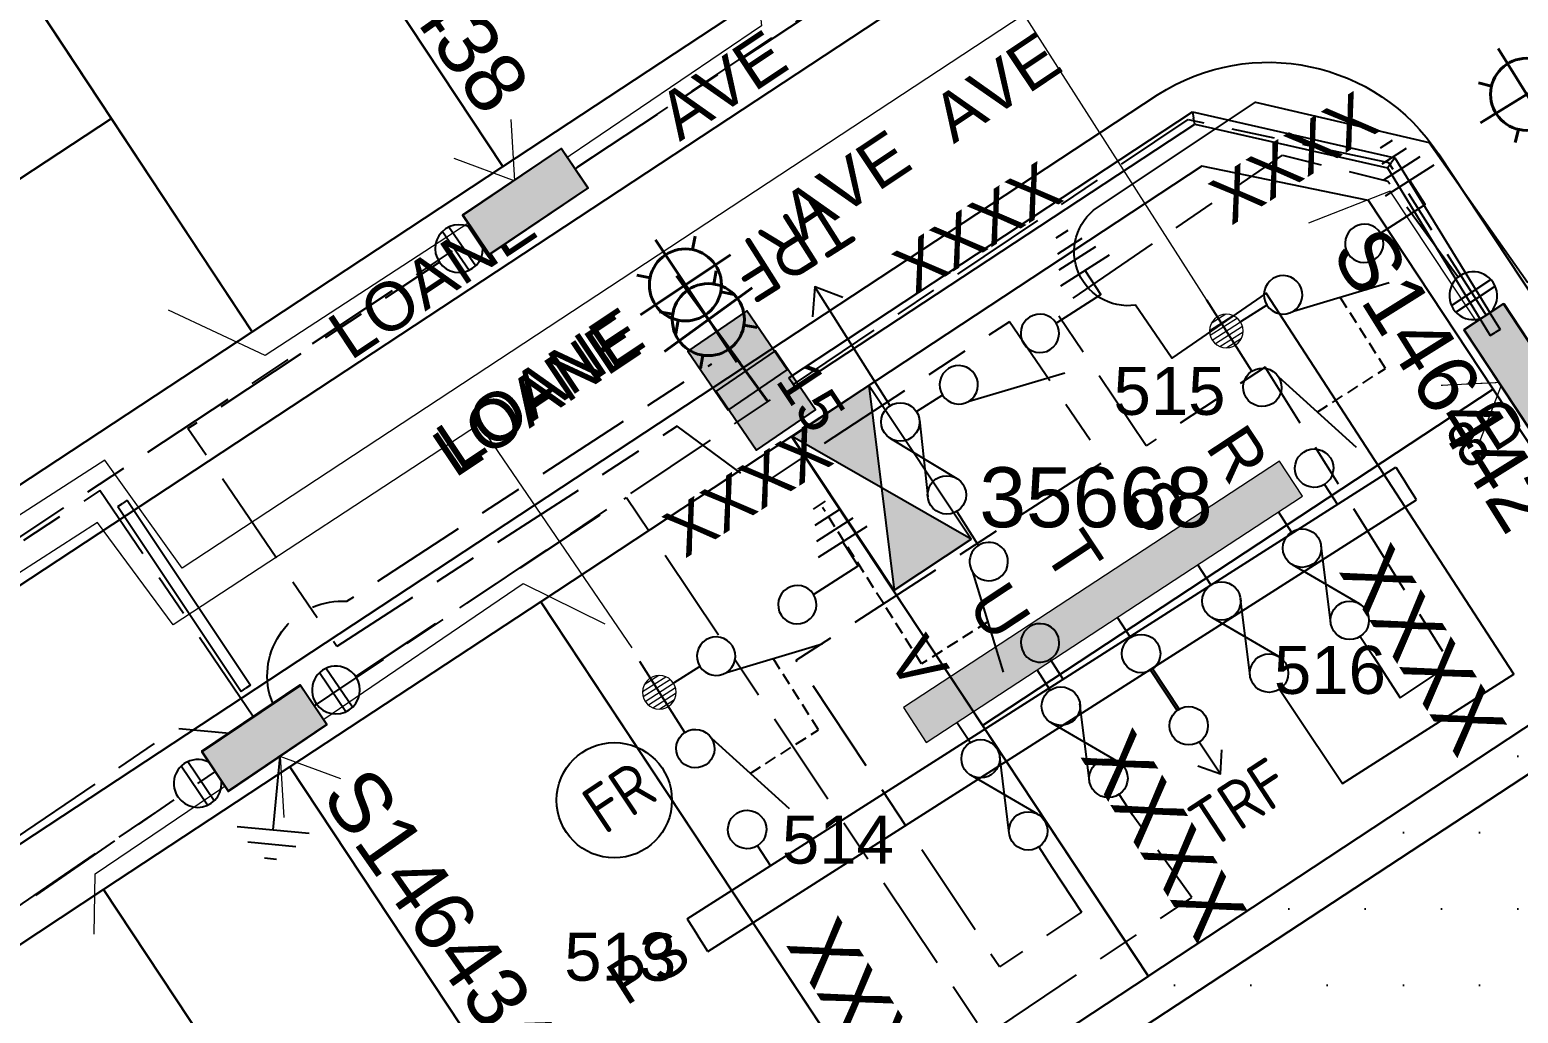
# Model space of a CAD drawing. Header units: metres. Extents: x 301970 to 303550, y 6271876 to 6273079.
# Drawn here: x 302602.9 to 302664.8, y 6272389.1 to 6272430.1 of the extents above; entities that cross this region are included whole.
import ezdxf
from ezdxf.enums import TextEntityAlignment as Align

# ---------------------------------------------------------------- set-up
doc = ezdxf.new("R2010")
doc.units = ezdxf.units.M
for name, pattern in [('A', [0]), ('Cable Exist UG', [8.2, 4, -1.2, 1.8, -1.2]), ('CENTERX2', [4, 2.5, -0.5, 0.5, -0.5]), ('Dash', [5, 3, -2]), ('DASHED', [0.75, 0.5, -0.25]), ('IECLdasha', [5, 3, -2])]:
    doc.linetypes.add(name, pattern=pattern)
for name, color, linetype in [('_User SL New', 7, 'Continuous'), ('_User_LV_Exist', 7, 'Continuous'), ('_User_service', 7, 'Continuous'), ('Equip_HV_NEW', 7, 'Continuous'), ('Equip_LV_NEW', 7, 'Continuous'), ('Equip_SP_LV_NEW', 7, 'Continuous'), ('Equip_SP_SL_EXT', 7, 'Continuous'), ('Mains_HV_NEW_U72', 7, 'Continuous'), ('Mains_LV_NEW_T84', 7, 'Continuous'), ('Notes_HV_MISC', 7, 'Continuous'), ('Notes_LV_MISC', 7, 'Continuous'), ('Notes_SP_MISC', 7, 'Continuous'), ('Sub_LV_EXT', 7, 'Continuous'), ('Sub_SP_EXT', 7, 'Continuous'), ('SupportsUG_SP_LV_EXT', 7, 'Continuous'), ('SupportsUG_SP_LV_NEW', 7, 'Continuous'), ('SupportsUG_SP_LV_SL_EXT', 7, 'Continuous'), ('UG_Details_SP_MISC', 7, 'Continuous')]:
    doc.layers.add(name, color=color, linetype=linetype)
doc.layers.add('_User_subdivision', color=7, linetype='Continuous', transparency=0.7)
doc.layers.add('Cadastre Developer_SP_NEW', color=7, linetype='Continuous', lineweight=5)
doc.layers.add('Features_HIDE', color=1, linetype='Continuous', plot=False)
doc.styles.add('ARIAL', font='arial.ttf', dxfattribs={"height": 2})
doc.styles.add('COLUMN_LABEL', font='arial.ttf')
doc.styles.add('iecARIAL', font='arial.ttf', dxfattribs={"height": 2})
doc.styles.add('iecISOCP', font='isocp.shx')
doc.styles.add('IESYMBOL1', font='isocp.shx')
doc.styles.add('POLE_LABEL', font='arial.ttf')
doc.styles.add('RoadName', font='arial.ttf', dxfattribs={"height": 2.5})
doc.styles.get("Standard").update_dxf_attribs({"font": 'arial.ttf'})
doc.styles.add('SWG_LABEL', font='arial.ttf')
doc.styles.add('SWITCH_LABEL', font='arial.ttf', dxfattribs={"height": 2.5})
doc.linetypes.add('Cable New UG', pattern='A,7,-0.25,["x",Standard,S=2,R=0,X=0.2,Y=-0.8],-2.1', length=9.35)
doc.linetypes.add('IE Trench HV', pattern='A,7,-0.2,["/",Standard,S=3,R=0,X=0.6,Y=-1.4],-2.5', length=9.7)

# ---------------------------------------------------------------- blocks, each defined once
blk = doc.blocks.new('TX_LINK_NEW')
h = blk.add_hatch(color=256)
edge = h.paths.add_edge_path()
edge.add_line((2.598, 0.05), (4.601, 0.05))
edge.add_arc((5.4, 0.011), 0.8, 177.23529, 184.40267)
edge.add_line((4.602, -0.05), (2.598, -0.05))
edge.add_arc((1.8, 0), 0.8, 356.41668, 363.58332)
blk.add_line((7.2, 0.013), (7.798, 0.013))
for points in [[(1, 0), (0, 0)], [(2.598, 0.05), (4.601, 0.05)], [(6.2, 0.013), (7.2, 0.013)], [(6.998, -0.587), (7.798, 0.013), (6.998, 0.613)], [(2.598, -0.05), (4.602, -0.05)]]:
    blk.add_lwpolyline(points)
for centre in [(1.8, 0), (5.4, 0.011)]:
    blk.add_circle(centre, 0.8)
for centre, start, end in [((1.8, 0), 356.41668, 3.58332), ((5.4, 0.011), 177.23529, 184.40267)]:
    blk.add_arc(centre, 0.8, start, end)
at = {"style": 'IESYMBOL1'}
blk.add_text('TRF', height=2, rotation=90, dxfattribs=at).set_placement((9.238, 0.013), align=Align.MIDDLE_CENTER)
at = {"flags": 1}
blk.add_attdef('Z', (0, 0), '', height=0.2, dxfattribs=at)
at = {"layer": 'Sub_LV_EXT', "flags": 1}
for tag, p in [('USAGE', (2.14, -1.142)), ('ORIENTATION', (2.14, -1.527)), ('NOTES', (2.14, -3.066))]:
    blk.add_attdef(tag, p, '', height=0.2, dxfattribs=at)
blk = doc.blocks.new('LV_UG_DFUSE_CLOSED_NEW')
for points in [[(5.04, 0.726), (2.156, -0.717)], [(5.049, -0.707), (2.156, 0.717)], [(1, 0), (0, 0)], [(6.2, 0.013), (7.2, 0.013)]]:
    blk.add_lwpolyline(points)
for centre in [(1.8, 0), (5.4, 0.011)]:
    blk.add_circle(centre, 0.8)
for tag, flags, p in [('ACTUAL_STATUS', 9, (1.5, 0)), ('OPERATED_BY', 9, (1.5, -0.6)), ('CONSTRUCTED_VOLTAGE', 9, (1.5, -0.2)), ('NO_PHASES', 9, (1.5, -0.4)), ('OWNED_BY', 9, (1.5, -1)), ('OPERATING_VOLTAGE', 9, (1.5, -1.2)), ('MAINTAINED_BY', 9, (1.5, -0.8)), ('ORIENTATION', 9, (1.5, -1.4)), ('STATE', 9, (1.5, -1.6)), ('SWITCH_TYPE', 9, (1.5, -1.8)), ('Z', 1, (1.5, -2.4)), ('USAGE', 9, (1.5, -2)), ('NOTES', 9, (1.5, -2.2))]:
    blk.add_attdef(tag, text='', height=0.2, dxfattribs=dict(flags=flags)).set_placement(p, align=Align.MIDDLE_LEFT)
blk = doc.blocks.new('*U80')
for p, q in [((-0.159, 0.022), (-0.187, 1.986)), ((0.173, 0.027), (0.145, 1.991))]:
    blk.add_line(p, q)
blk.add_lwpolyline([(0.989, 1.021, 1), (-1.003, 0.992, 1)], format="xyb", close=True)
for tag, p, flags in [('NO_PHASES', (-0.026, 2.421), 9), ('OPERATING_VOLTAGE', (-0.016, 2.698), 9), ('CONSTRUCTED_VOLTAGE', (-0.018, 2.146), 9), ('ACTUAL_STATUS', (-0.004, 1.911), 9), ('MAINTAINED_BY', (-0.018, 1.675), 9), ('OPERATED_BY', (-0.041, 1.44), 9), ('OWNED_BY', (-0.028, 1.149), 9), ('ORIENTATION', (-0.036, 0.903), 9), ('USAGE', (-0.024, 0.656), 9), ('NOTES', (-0.024, 0.456), 1), ('STATE', (-0.043, 0.207), 9), ('SWITCH_TYPE', (-0.044, -0.037), 9), ('Z', (-0.033, -0.539), 9), ('LEGEND', (-0.033, -0.299), 9)]:
    blk.add_attdef(tag, p, '', height=0.2, dxfattribs=dict(flags=flags))
blk = doc.blocks.new('*U79')
for p, q in [((0.969, 1.203), (-0.994, 1.142)), ((0.98, 0.871), (-0.983, 0.81))]:
    blk.add_line(p, q)
blk.add_lwpolyline([(-0.038, 2.002, 1), (0.024, 0.011, 1)], format="xyb", close=True)
for tag, p, flags in [('NO_PHASES', (-0.026, 2.421), 9), ('OPERATING_VOLTAGE', (-0.016, 2.698), 9), ('CONSTRUCTED_VOLTAGE', (-0.018, 2.146), 9), ('ACTUAL_STATUS', (-0.004, 1.911), 9), ('MAINTAINED_BY', (-0.018, 1.675), 9), ('OPERATED_BY', (-0.041, 1.44), 9), ('OWNED_BY', (-0.028, 1.149), 9), ('ORIENTATION', (-0.036, 0.903), 9), ('USAGE', (-0.024, 0.656), 9), ('NOTES', (-0.024, 0.456), 1), ('STATE', (-0.043, 0.207), 9), ('SWITCH_TYPE', (-0.044, -0.037), 9), ('Z', (-0.033, -0.539), 9), ('LEGEND', (-0.033, -0.299), 9)]:
    blk.add_attdef(tag, p, '', height=0.2, dxfattribs=dict(flags=flags))
blk = doc.blocks.new('SWG_SIE_SU_NEW')
blk.add_line((5.808, 0.79), (1.594, 1.938))
at = {"linetype": 'A', "lineweight": 0}
for p, q in [((8.381, 0.659), (8.379, -0.682)), ((8.579, -0.712), (8.581, 0.688)), ((8.781, 0.659), (8.779, -0.683)), ((7.981, 0.347), (7.98, -0.368)), ((8.18, -0.584), (8.181, 0.562)), ((8.98, -0.588), (8.981, 0.564)), ((9.181, 0.351), (9.18, -0.376))]:
    blk.add_line(p, q, dxfattribs=at)
at = {"linetype": 'DASHED'}
blk.add_lwpolyline([(3.701, 1.364), (3.701, 4.733), (7.222, 4.733)], dxfattribs=at)
for points in [[(1.798, -0.802, 1), (1.802, 0.798, 1)], [(5.798, -0.81, 1), (5.802, 0.79, 1)]]:
    blk.add_lwpolyline(points, format="xyb", close=True)
for points in [[(1, 0), (0, 0)], [(6.6, -0.012), (10.1, -0.012)]]:
    blk.add_lwpolyline(points)
at = {"linetype": 'A', "lineweight": 0}
blk.add_circle((8.582, -0.012), 0.7, dxfattribs=at)
at = {"style": 'SWG_LABEL', "flags": 8}
blk.add_attdef('ASSET_NUM', text='', height=2.5, rotation=179.95437, dxfattribs=at).set_placement((-2.4, 0.012), align=Align.MIDDLE_LEFT)
at = {"flags": 1}
blk.add_attdef('Z', (0, 0), '', height=0.2, dxfattribs=at)
at = {"style": 'SWITCH_LABEL', "flags": 9}
blk.add_attdef('STREET_CODE', text='', height=0.2, dxfattribs=at).set_placement((0, 0), align=Align.MIDDLE_LEFT)
at = {"flags": 9}
for tag, p in [('ORIENTATION', (0, -0.2)), ('USAGE', (0, -0.6)), ('PARENT', (0, -0.4)), ('SUBURB', (0, -0.8)), ('STREETNAME', (0, -1)), ('LOCATION', (0, -1.2)), ('OPERATED_BY', (-0.013, -1.84)), ('OWNED_BY', (-0.007, -1.617)), ('NOTES', (0, -1.4)), ('MAINTAINED_BY', (-0.015, -2.047))]:
    blk.add_attdef(tag, text='', height=0.2, dxfattribs=at).set_placement(p, align=Align.MIDDLE_LEFT)
blk = doc.blocks.new('SWG_SIE_ES_NEW')
for p, q in [((-5.793, 0.779), (-1.793, 1.926)), ((0.012, -1.212), (2.412, -1.207)), ((0.313, -1.811), (2.113, -1.807)), ((0.614, -2.41), (1.814, -2.408)), ((0.915, -3.01), (1.515, -3.008))]:
    blk.add_line(p, q)
for points in [[(-5.789, -0.821, -1), (-5.793, 0.779, -1)], [(-1.789, -0.813, -1), (-1.793, 0.787, -1)]]:
    blk.add_lwpolyline(points, format="xyb", close=True)
for points in [[(-6.591, -0.023), (-7.891, -0.023)], [(-0.991, -0.012), (1.212, -0.012), (1.212, -1.209)]]:
    blk.add_lwpolyline(points)
at = {"flags": 1}
blk.add_attdef('Z', (0, 0), '', height=0.2, dxfattribs=at)
at = {"style": 'SWITCH_LABEL', "flags": 9}
blk.add_attdef('STREET_CODE', text='', height=0.2, dxfattribs=at).set_placement((0, -0.2), align=Align.MIDDLE_LEFT)
at = {"flags": 9}
for tag, p in [('ORIENTATION', (0, -0.4)), ('PARENT', (0, -0.6)), ('SUBURB', (0, -1)), ('STREETNAME', (0, -1.2)), ('USAGE', (0, -0.8)), ('OWNED_BY', (0.004, -1.783)), ('LOCATION', (0, -1.4)), ('NOTES', (0, -1.6)), ('OPERATED_BY', (-0.003, -2.005)), ('MAINTAINED_BY', (-0.004, -2.212))]:
    blk.add_attdef(tag, text='', height=0.2, dxfattribs=at).set_placement(p, align=Align.MIDDLE_LEFT)
at = {"style": 'ARIAL', "flags": 8}
blk.add_attdef('ASSET_NUM', text='', height=2, dxfattribs=at).set_placement((14.296, -5.086), align=Align.MIDDLE_RIGHT)
blk = doc.blocks.new('FAULT_INDIC_SE')
blk.add_circle((0, 0), 2.4)
at = {"insert": (-1.152, 1.002), "char_height": 2, "width": 2.70423, "attachment_point": 1, "style": 'iecISOCP'}
blk.add_mtext('FR', dxfattribs=at)
blk = doc.blocks.new('BUS_8DJ10_3_SWITCH_NEW')
for p, q in [((-1.6, 0), (-1.6, 34.98)), ((-1.6, 34.98), (-0.8, 34.98)), ((0, 34.98), (-0.8, 34.98)), ((0, 0), (0, 34.98)), ((-1.6, 0), (-0.8, 0)), ((0, 0), (-0.8, 0))]:
    blk.add_line(p, q)
at = {"style": 'ARIAL'}
blk.add_attdef('SWG_TYPE', text='', height=1.8, rotation=90, dxfattribs=at).set_placement((-0.8, 27.545), align=Align.MIDDLE_LEFT)
blk.add_attdef('SUB_TYPE', text='', height=1.8, rotation=90, dxfattribs=at).set_placement((-0.8, -0.757), align=Align.MIDDLE_RIGHT)
blk = doc.blocks.new('SWG_SIE_TRF_NOES_NEW')
for p, q in [((7.008, 0.801), (2.793, 1.949)), ((14.679, 0), (20.536, -0.004))]:
    blk.add_line(p, q)
at = {"linetype": 'DASHED'}
blk.add_lwpolyline([(4.901, 1.375), (4.901, 4.638), (12.609, 4.638)], dxfattribs=at)
for points in [[(2.998, -0.79, 1), (3.002, 0.81, 1)], [(6.998, -0.798, 1), (7.002, 0.801, 1)]]:
    blk.add_lwpolyline(points, format="xyb", close=True)
for points in [[(19.536, -0.753), (20.536, -0.004), (19.536, 0.747)], [(2.2, 0.011), (1.2, 0.011)], [(7.8, 0), (9.453, 0)]]:
    blk.add_lwpolyline(points)
at = {"flags": 1}
blk.add_attdef('Z', (0, 0), '', height=0.2, dxfattribs=at)
at = {"style": 'SWITCH_LABEL', "flags": 9}
blk.add_attdef('STREET_CODE', text='', height=0.2, dxfattribs=at).set_placement((0, -0.2), align=Align.MIDDLE_LEFT)
at = {"flags": 9}
for tag, p in [('ORIENTATION', (0, -0.4)), ('PARENT', (0, -0.6)), ('SUBURB', (0, -1)), ('STREETNAME', (0, -1.2)), ('USAGE', (0, -0.8)), ('OWNED_BY', (0.004, -1.886)), ('LOCATION', (0, -1.4)), ('NOTES', (0, -1.6)), ('OPERATED_BY', (-0.002, -2.108)), ('MAINTAINED_BY', (-0.003, -2.315))]:
    blk.add_attdef(tag, text='', height=0.2, dxfattribs=at).set_placement(p, align=Align.MIDDLE_LEFT)
blk = doc.blocks.new('SWG_FUSE_NEW')
for points in [[(1.151, 0.718), (4.044, -0.706)], [(1.16, -0.715), (4.044, 0.727)]]:
    blk.add_lwpolyline(points)
for centre in [(0.8, -0.001), (4.4, 0.01)]:
    blk.add_circle(centre, 0.8)
blk = doc.blocks.new('*U86')
at = {"linetype": 'CENTERX2'}
blk.add_blockref('SWG_SIE_TRF_NOES_NEW', (0, 0), dxfattribs=at)
at = {"linetype": 'CENTERX2', "rotation": 180}
blk.add_blockref('SWG_FUSE_NEW', (14.679, 0), dxfattribs=at)
at = {"style": 'IESYMBOL1'}
blk.add_text('TRF', height=2.5, rotation=89.98256, dxfattribs=at).set_placement((22.515, -0.055), align=Align.MIDDLE_CENTER)
blk = doc.blocks.new('Earth')
for p, q in [((0, -1.022), (0, 0)), ((0, -3.066), (0, -1.022)), ((-1.5, -3.066), (1.5, -3.066)), ((-1, -3.666), (1, -3.666)), ((-0.25, -4.266), (0.25, -4.266))]:
    blk.add_line(p, q)
blk = doc.blocks.new('*U119')
for p, q in [((-0.987, 5.131), (0.976, 5.201)), ((-0.976, 4.799), (0.987, 4.869))]:
    blk.add_line(p, q)
blk.add_lwpolyline([(0.035, 4.005, 1), (-0.035, 5.995, 1)], format="xyb", close=True)
for tag, p, flags in [('NO_PHASES', (-0.026, 2.421), 9), ('OPERATING_VOLTAGE', (-0.016, 2.698), 9), ('CONSTRUCTED_VOLTAGE', (-0.018, 2.146), 9), ('ACTUAL_STATUS', (-0.004, 1.911), 9), ('MAINTAINED_BY', (-0.018, 1.675), 9), ('OPERATED_BY', (-0.041, 1.44), 9), ('OWNED_BY', (-0.028, 1.149), 9), ('ORIENTATION', (-0.036, 0.903), 9), ('USAGE', (-0.024, 0.656), 9), ('NOTES', (-0.024, 0.456), 1), ('STATE', (-0.043, 0.207), 9), ('SWITCH_TYPE', (-0.044, -0.037), 9), ('Z', (-0.033, -0.539), 9), ('LEGEND', (-0.033, -0.299), 9)]:
    blk.add_attdef(tag, p, '', height=0.2, dxfattribs=dict(flags=flags))
blk = doc.blocks.new('*U124')
blk.add_hatch(color=256).paths.add_polyline_path([(3.669, -1.015), (2.562, 0.627), (-1.542, -2.14), (-0.436, -3.782)])
blk.add_lwpolyline([(2.562, 0.627), (-1.542, -2.14), (-0.436, -3.782), (3.669, -1.015)], close=True)
at = {"style": 'iecARIAL', "flags": 8}
blk.add_attdef('ASSET_NUM', (1.5, 3.5), '', height=2.5, dxfattribs=at)
for tag, p, flags in [('OWNED_BY', (0, -0.2), 9), ('STATE', (0, -0.4), 9), ('SUPPORT_TYPE', (0, -0.6), 9), ('USAGE', (0, -0.8), 9), ('LEGEND', (0, -1), 9), ('LOCATION', (0, -1.2), 9), ('NOTES', (0, -1.4), 9), ('STREETNAME', (0, -1.8), 9), ('SUBURB', (0, -2), 1), ('PARENT', (0, -1.6), 9)]:
    blk.add_attdef(tag, p, '', height=0.2, dxfattribs=dict(flags=flags))
blk = doc.blocks.new('*U128')
for points in [[(0, 0), (-0.525, 4.261), (-3.724, 2.136)], [(0, 0), (3.724, -2.136), (0.525, -4.261)]]:
    blk.add_hatch(color=256).paths.add_polyline_path(points)
for p, q in [((-0.525, 4.261), (0.525, -4.261)), ((3.724, -2.136), (-3.724, 2.136))]:
    blk.add_line(p, q)
blk.add_lwpolyline([(-3.724, 2.136), (0.525, -4.261), (3.724, -2.136), (-0.525, 4.261)], close=True)
for tag, height, flags, p in [('ASSET_NUM', 2.5, 8, (2, 2)), ('STREET_CODE', 0.2, 9, (1.5, 0)), ('OPERATING_VOLTAGE', 0.2, 9, (1.5, -0.6)), ('CONSTRUCTED_VOLTAGE', 0.2, 9, (1.5, -0.2)), ('NO_PHASES', 0.2, 9, (1.5, -0.4)), ('ORIENTATION', 0.2, 9, (1.5, -0.8)), ('OWNED_BY', 0.2, 9, (1.5, -1)), ('OPERATED_BY', 0.2, 9, (1.5, -1.2)), ('SECONDARY_VOLTAGE', 0.2, 9, (1.5, -1.6)), ('STATE', 0.2, 9, (1.5, -1.8)), ('MAINTAINED_BY', 0.2, 9, (1.5, -1.4)), ('SUBSTATION_TYPE', 0.2, 9, (1.5, -2.2)), ('USAGE', 0.2, 9, (1.5, -2.4)), ('PARENT', 0.2, 9, (1.5, -2)), ('STREETNAME', 0.2, 9, (1.5, -3)), ('SUBURB', 0.2, 9, (1.5, -3.2)), ('LEGEND', 0.2, 9, (1.5, -2.6)), ('LOCATION', 0.2, 9, (1.5, -2.8)), ('Z', 0.2, 1, (1.5, -3.6)), ('NOTES', 0.2, 9, (1.5, -3.4))]:
    blk.add_attdef(tag, text='', height=height, dxfattribs=dict(flags=flags)).set_placement(p, align=Align.MIDDLE_LEFT)
blk = doc.blocks.new('*U122')
blk.add_hatch(color=256).paths.add_polyline_path([(-0.168, 2.857), (-1.819, 1.764), (0.915, -2.363), (2.565, -1.27)])
blk.add_lwpolyline([(-1.819, 1.764), (0.915, -2.363), (2.565, -1.27), (-0.168, 2.857)], close=True)
at = {"style": 'iecARIAL', "flags": 8}
blk.add_attdef('ASSET_NUM', (1.5, 3.5), '', height=2.5, dxfattribs=at)
for tag, p, flags in [('OWNED_BY', (0, -0.2), 9), ('STATE', (0, -0.4), 9), ('SUPPORT_TYPE', (0, -0.6), 9), ('USAGE', (0, -0.8), 9), ('LEGEND', (0, -1), 9), ('LOCATION', (0, -1.2), 9), ('NOTES', (0, -1.4), 9), ('STREETNAME', (0, -1.8), 9), ('SUBURB', (0, -2), 1), ('PARENT', (0, -1.6), 9)]:
    blk.add_attdef(tag, p, '', height=0.2, dxfattribs=dict(flags=flags))
blk = doc.blocks.new('*U69')
blk.add_wipeout([(0.901, 3.563), (3.631, -0.567), (1.979, -1.658), (-0.75, 2.471)])
at = {"lineweight": -3}
blk.add_lwpolyline([(0.901, 3.563), (3.631, -0.567), (1.979, -1.658), (-0.75, 2.471)], close=True, dxfattribs=at)
for tag, height, flags, p in [('ASSET_NUM', 2.5, 8, (2, 4)), ('STREET_CODE', 0.2, 9, (1.5, 2)), ('OWNED_BY', 0.2, 9, (1.5, 1.8)), ('OPERATED_BY', 0.2, 9, (1.5, 1.6)), ('STATE', 0.2, 9, (1.5, 1.2)), ('MAINTAINED_BY', 0.2, 9, (1.5, 1.4)), ('SUPPORT_TYPE', 0.2, 9, (1.5, 1)), ('USAGE', 0.2, 9, (1.5, 0.8)), ('LEGEND', 0.2, 9, (1.5, 0.6)), ('SUBURB', 0.2, 9, (1.5, 0.2)), ('STREETNAME', 0.2, 9, (1.5, 0)), ('PARENT', 0.2, 9, (1.5, 0.4)), ('Z', 0.2, 1, (1.5, -0.6)), ('LOCATION', 0.2, 9, (1.5, -0.2)), ('NOTES', 0.2, 9, (1.5, -0.4))]:
    blk.add_attdef(tag, text='', height=height, dxfattribs=dict(flags=flags)).set_placement(p, align=Align.MIDDLE_LEFT)
blk = doc.blocks.new('*U68')
for tag, height, flags, p in [('ASSET_NUM', 2.5, 8, (2, 4)), ('STREET_CODE', 0.2, 9, (1.5, 2)), ('OWNED_BY', 0.2, 9, (1.5, 1.8)), ('OPERATED_BY', 0.2, 9, (1.5, 1.6)), ('STATE', 0.2, 9, (1.5, 1.2)), ('MAINTAINED_BY', 0.2, 9, (1.5, 1.4)), ('SUPPORT_TYPE', 0.2, 9, (1.5, 1))]:
    blk.add_attdef(tag, text='', height=height, dxfattribs=dict(flags=flags)).set_placement(p, align=Align.MIDDLE_LEFT)
blk.add_wipeout([(3.725, -1.118), (-0.389, -3.87), (-1.49, -2.224), (2.624, 0.528)])
at = {"lineweight": -3}
blk.add_lwpolyline([(3.725, -1.118), (-0.389, -3.87), (-1.49, -2.224), (2.624, 0.528)], close=True, dxfattribs=at)
for tag, flags, p in [('USAGE', 9, (1.5, 0.8)), ('LEGEND', 9, (1.5, 0.6)), ('SUBURB', 9, (1.5, 0.2)), ('STREETNAME', 9, (1.5, 0)), ('PARENT', 9, (1.5, 0.4)), ('Z', 1, (1.5, -0.6)), ('LOCATION', 9, (1.5, -0.2)), ('NOTES', 9, (1.5, -0.4))]:
    blk.add_attdef(tag, text='', height=0.2, dxfattribs=dict(flags=flags)).set_placement(p, align=Align.MIDDLE_LEFT)
blk = doc.blocks.new('COLUMN_EXT')
blk.add_hatch(color=256).paths.add_polyline_path([(-1.485, 1.485), (-1.485, -1.485), (1.485, -1.485), (1.485, 1.485)])
blk.add_lwpolyline([(-1.485, -1.485), (1.485, -1.485), (1.485, 1.485), (-1.485, 1.485)], close=True)
for tag, height, style, flags, p in [('ASSET_NUM', 2.5, 'COLUMN_LABEL', 8, (2, 2)), ('STRUCTURE_PLANT_NUMBER', 0.2, 'POLE_LABEL', 9, (1.813, 0.031)), ('STREET_CODE', 0.2, 'COLUMN_LABEL', 9, (1.813, -0.2))]:
    blk.add_attdef(tag, text='', height=height, dxfattribs=dict(style=style, flags=flags)).set_placement(p, align=Align.MIDDLE_LEFT)
at = {"flags": 9}
for tag, p in [('OWNED_BY', (1.813, -0.6)), ('COLUMN_TYPE', (1.813, -0.4)), ('STATE', (1.813, -0.8)), ('USAGE', (1.813, -1)), ('LEGEND', (1.813, -1.2)), ('STREETNAME', (1.813, -1.6)), ('SUBURB', (1.813, -1.8)), ('LOCATION', (1.813, -1.4)), ('NOTES', (1.813, -2))]:
    blk.add_attdef(tag, text='', height=0.2, dxfattribs=at).set_placement(p, align=Align.MIDDLE_LEFT)
at = {"flags": 1}
blk.add_attdef('Z', (1.813, -2.351), '', height=0.2, dxfattribs=at)
blk = doc.blocks.new('*U129')
at = {"lineweight": 40}
for p, q in [((0, 0), (-2.2, -1.601)), ((-3.089, -0.445), (-3.177, -1)), ((-1.591, -1.158), (-5.23, -3.806)), ((-2.087, -4.301), (-4.734, -0.663)), ((-5.448, -2.161), (-4.892, -2.249)), ((-1.373, -2.803), (-1.929, -2.716)), ((-3.732, -4.519), (-3.644, -3.964))]:
    blk.add_line(p, q, dxfattribs=at)
blk.add_circle((-3.41, -2.482), 1.5, dxfattribs=at)
at = {"style": 'iecARIAL', "flags": 8}
blk.add_attdef('ASSET_NUM', (1.5, 1.5), '', height=2.5, dxfattribs=at)
for tag, p, height, flags in [('CONSTRUCTED_VOLTAGE', (0.981, -0.653), 0.2, 9), ('CONTROL_TYPE', (0.981, -0.853), 0.2, 9), ('LANTERN_PURPOSE', (0.981, -1.053), 0.2, 9), ('LANTERN_TYPE', (0.981, -1.253), 0.2, 9), ('LNUMBER', (2.181, -3.253), 2.5, 8), ('OPERATING_VOLTAGE', (0.981, -1.653), 0.2, 9), ('ORIENTATION', (0.981, -1.853), 0.2, 9), ('OWNED_BY', (0.981, -2.053), 0.2, 9), ('NO_PHASES', (0.981, -1.453), 0.2, 9), ('STATE', (0.981, -2.253), 0.2, 9), ('CEXIST', (0.981, -2.653), 0.2, 9), ('USAGE', (0.981, -2.453), 0.2, 9), ('CNEW', (0.981, -2.853), 0.2, 9), ('CNUMBER', (0.981, -3.053), 0.2, 9), ('CREMOVE', (0.981, -3.253), 0.2, 9), ('CREPLACE', (0.981, -3.453), 0.2, 9), ('LKINGHEIGHT', (0.981, -3.653), 0.2, 9), ('LBRACKET', (0.981, -3.853), 0.2, 9), ('LBRACKETVOCAB', (0.981, -4.053), 0.2, 9), ('LCATEGORY', (0.981, -4.253), 0.2, 9), ('LCHARGE1', (0.981, -4.453), 0.2, 9), ('LCHARGE1PERCENT', (0.981, -4.653), 0.2, 9), ('LCHARGE2', (0.981, -4.853), 0.2, 9), ('LCHARGE2PERCENT', (0.981, -5.053), 0.2, 9), ('LCHARGE3', (0.981, -5.253), 0.2, 9), ('LCHARGE3PERCENT', (0.981, -5.453), 0.2, 9), ('LEXIST', (0.981, -5.653), 0.2, 9), ('LLAMP', (0.981, -5.853), 0.2, 9), ('LLAMPVOCAB', (0.981, -6.053), 0.2, 9), ('LMAST', (0.981, -6.253), 0.2, 9), ('LMASTVOCAB', (0.981, -6.453), 0.2, 9), ('LNEW', (0.981, -6.653), 0.2, 9), ('LANTNUMBER', (0.981, -6.853), 0.2, 9), ('LOUTREACH', (0.981, -7.253), 0.2, 9), ('LOUTREACHVOCAB', (0.981, -7.453), 0.2, 9), ('LRATECODE', (0.981, -7.653), 0.2, 9), ('LREMOVE', (0.981, -7.853), 0.2, 9), ('LREPLACE', (0.981, -8.053), 0.2, 9), ('LTYPE', (0.981, -8.253), 0.2, 9), ('LTYPEVOCAB', (0.981, -8.453), 0.2, 9), ('LEGEND', (0.981, -8.653), 0.2, 9), ('LOCATION', (0.981, -8.853), 0.2, 9), ('STREETNAME', (0.981, -9.253), 0.2, 9), ('SUBURB', (0.981, -9.453), 0.2, 1), ('NOTES', (0.981, -9.053), 0.2, 9)]:
    blk.add_attdef(tag, p, '', height=height, dxfattribs=dict(flags=flags))
blk = doc.blocks.new('*U147')
at = {"lineweight": 40}
for p, q in [((-0.894, 1.34), (-3.391, 5.084)), ((-1.739, 5.235), (-1.849, 4.683)), ((-4.015, 1.963), (-0.271, 4.461)), ((-4.165, 3.616), (-3.614, 3.506)), ((-0.12, 2.808), (-0.672, 2.918)), ((0, 0), (-1.312, 1.967)), ((-2.547, 1.189), (-2.437, 1.741))]:
    blk.add_line(p, q, dxfattribs=at)
blk.add_circle((-2.143, 3.212), 1.5, dxfattribs=at)
at = {"style": 'iecARIAL', "flags": 8}
blk.add_attdef('ASSET_NUM', (1.5, 1.5), '', height=2.5, dxfattribs=at)
for tag, p, height, flags in [('CONSTRUCTED_VOLTAGE', (0.981, -0.653), 0.2, 9), ('CONTROL_TYPE', (0.981, -0.853), 0.2, 9), ('LANTERN_PURPOSE', (0.981, -1.053), 0.2, 9), ('LANTERN_TYPE', (0.981, -1.253), 0.2, 9), ('LNUMBER', (2.181, -3.253), 2.5, 8), ('OPERATING_VOLTAGE', (0.981, -1.653), 0.2, 9), ('ORIENTATION', (0.981, -1.853), 0.2, 9), ('OWNED_BY', (0.981, -2.053), 0.2, 9), ('NO_PHASES', (0.981, -1.453), 0.2, 9), ('STATE', (0.981, -2.253), 0.2, 9), ('CEXIST', (0.981, -2.653), 0.2, 9), ('USAGE', (0.981, -2.453), 0.2, 9), ('CNEW', (0.981, -2.853), 0.2, 9), ('CNUMBER', (0.981, -3.053), 0.2, 9), ('CREMOVE', (0.981, -3.253), 0.2, 9), ('CREPLACE', (0.981, -3.453), 0.2, 9), ('LKINGHEIGHT', (0.981, -3.653), 0.2, 9), ('LBRACKET', (0.981, -3.853), 0.2, 9), ('LBRACKETVOCAB', (0.981, -4.053), 0.2, 9), ('LCATEGORY', (0.981, -4.253), 0.2, 9), ('LCHARGE1', (0.981, -4.453), 0.2, 9), ('LCHARGE1PERCENT', (0.981, -4.653), 0.2, 9), ('LCHARGE2', (0.981, -4.853), 0.2, 9), ('LCHARGE2PERCENT', (0.981, -5.053), 0.2, 9), ('LCHARGE3', (0.981, -5.253), 0.2, 9), ('LCHARGE3PERCENT', (0.981, -5.453), 0.2, 9), ('LEXIST', (0.981, -5.653), 0.2, 9), ('LLAMP', (0.981, -5.853), 0.2, 9), ('LLAMPVOCAB', (0.981, -6.053), 0.2, 9), ('LMAST', (0.981, -6.253), 0.2, 9), ('LMASTVOCAB', (0.981, -6.453), 0.2, 9), ('LNEW', (0.981, -6.653), 0.2, 9), ('LANTNUMBER', (0.981, -6.853), 0.2, 9), ('LOUTREACH', (0.981, -7.253), 0.2, 9), ('LOUTREACHVOCAB', (0.981, -7.453), 0.2, 9), ('LRATECODE', (0.981, -7.653), 0.2, 9), ('LREMOVE', (0.981, -7.853), 0.2, 9), ('LREPLACE', (0.981, -8.053), 0.2, 9), ('LTYPE', (0.981, -8.253), 0.2, 9), ('LTYPEVOCAB', (0.981, -8.453), 0.2, 9), ('LEGEND', (0.981, -8.653), 0.2, 9), ('LOCATION', (0.981, -8.853), 0.2, 9), ('STREETNAME', (0.981, -9.253), 0.2, 9), ('SUBURB', (0.981, -9.453), 0.2, 1), ('NOTES', (0.981, -9.053), 0.2, 9)]:
    blk.add_attdef(tag, p, '', height=height, dxfattribs=dict(flags=flags))
blk = doc.blocks.new('*U148')
at = {"lineweight": 40}
for p, q in [((0, 0), (1.348, -2.01)), ((2.58, -1.229), (2.472, -1.781)), ((0.928, -1.384), (3.434, -5.122)), ((4.05, -2), (0.312, -4.506)), ((0.158, -2.854), (0.71, -2.962)), ((4.205, -3.652), (3.653, -3.543)), ((1.782, -5.276), (1.891, -4.724))]:
    blk.add_line(p, q, dxfattribs=at)
blk.add_circle((2.181, -3.253), 1.5, dxfattribs=at)
at = {"style": 'iecARIAL', "flags": 8}
blk.add_attdef('ASSET_NUM', (1.5, 1.5), '', height=2.5, dxfattribs=at)
for tag, p, height, flags in [('CONSTRUCTED_VOLTAGE', (0.981, -0.653), 0.2, 9), ('CONTROL_TYPE', (0.981, -0.853), 0.2, 9), ('LANTERN_PURPOSE', (0.981, -1.053), 0.2, 9), ('LANTERN_TYPE', (0.981, -1.253), 0.2, 9), ('LNUMBER', (2.181, -3.253), 2.5, 8), ('OPERATING_VOLTAGE', (0.981, -1.653), 0.2, 9), ('ORIENTATION', (0.981, -1.853), 0.2, 9), ('OWNED_BY', (0.981, -2.053), 0.2, 9), ('NO_PHASES', (0.981, -1.453), 0.2, 9), ('STATE', (0.981, -2.253), 0.2, 9), ('CEXIST', (0.981, -2.653), 0.2, 9), ('USAGE', (0.981, -2.453), 0.2, 9), ('CNEW', (0.981, -2.853), 0.2, 9), ('CNUMBER', (0.981, -3.053), 0.2, 9), ('CREMOVE', (0.981, -3.253), 0.2, 9), ('CREPLACE', (0.981, -3.453), 0.2, 9), ('LKINGHEIGHT', (0.981, -3.653), 0.2, 9), ('LBRACKET', (0.981, -3.853), 0.2, 9), ('LBRACKETVOCAB', (0.981, -4.053), 0.2, 9), ('LCATEGORY', (0.981, -4.253), 0.2, 9), ('LCHARGE1', (0.981, -4.453), 0.2, 9), ('LCHARGE1PERCENT', (0.981, -4.653), 0.2, 9), ('LCHARGE2', (0.981, -4.853), 0.2, 9), ('LCHARGE2PERCENT', (0.981, -5.053), 0.2, 9), ('LCHARGE3', (0.981, -5.253), 0.2, 9), ('LCHARGE3PERCENT', (0.981, -5.453), 0.2, 9), ('LEXIST', (0.981, -5.653), 0.2, 9), ('LLAMP', (0.981, -5.853), 0.2, 9), ('LLAMPVOCAB', (0.981, -6.053), 0.2, 9), ('LMAST', (0.981, -6.253), 0.2, 9), ('LMASTVOCAB', (0.981, -6.453), 0.2, 9), ('LNEW', (0.981, -6.653), 0.2, 9), ('LANTNUMBER', (0.981, -6.853), 0.2, 9), ('LOUTREACH', (0.981, -7.253), 0.2, 9), ('LOUTREACHVOCAB', (0.981, -7.453), 0.2, 9), ('LRATECODE', (0.981, -7.653), 0.2, 9), ('LREMOVE', (0.981, -7.853), 0.2, 9), ('LREPLACE', (0.981, -8.053), 0.2, 9), ('LTYPE', (0.981, -8.253), 0.2, 9), ('LTYPEVOCAB', (0.981, -8.453), 0.2, 9), ('LEGEND', (0.981, -8.653), 0.2, 9), ('LOCATION', (0.981, -8.853), 0.2, 9), ('STREETNAME', (0.981, -9.253), 0.2, 9), ('SUBURB', (0.981, -9.453), 0.2, 1), ('NOTES', (0.981, -9.053), 0.2, 9)]:
    blk.add_attdef(tag, p, '', height=height, dxfattribs=dict(flags=flags))

msp = doc.modelspace()

# ---------------------------------------------------------------- hatches: boundary and pattern name
at = {"layer": '_User_subdivision', "transparency": 33554534}
h = msp.add_hatch(dxfattribs=at)
h.set_pattern_fill('DOTS', color=256, scale=2)
h.paths.add_polyline_path([(302677.965, 6272393.677), (302670.687, 6272404.689), (302649.437, 6272390.677), (302649.439, 6272390.673), (302642.056, 6272385.81), (302649.33, 6272374.803)])
h.paths.add_polyline_path([(302675.826, 6272380.635), (302682.036, 6272384.824), (302679.895, 6272387.998), (302673.685, 6272383.81)], flags=24)
h.paths.add_polyline_path([(302661.359, 6272377.785), (302667.042, 6272377.785), (302667.042, 6272380.848), (302661.359, 6272380.848)], flags=24)
h.paths.add_polyline_path([(302655.775, 6272385.676), (302661.458, 6272385.676), (302661.458, 6272388.739), (302655.775, 6272388.739)], flags=24)
at = {"layer": 'Notes_LV_MISC'}
h = msp.add_hatch(color=256, dxfattribs=at)
h.dxf.hatch_style = 1
h.paths.add_polyline_path([(302655.851, 6272410.664), (302654.898, 6272412.117), (302639.243, 6272401.864), (302640.195, 6272400.411)])
h = msp.add_hatch(color=256, dxfattribs=at)
h.dxf.hatch_style = 1
h.paths.add_polyline_path([(302655.851, 6272410.661), (302654.898, 6272412.115), (302639.243, 6272401.862), (302640.195, 6272400.408)])

# ---------------------------------------------------------------- linework, layer by layer
at = {"layer": '_User_LV_Exist', "color": 7, "linetype": 'Cable Exist UG', "elevation": -1.902, "flags": 128}
for points in [[(302625.672, 6272424.357), (302636.98, 6272431.804), (302660.369, 6272447.484)], [(302616.45, 6272403.146), (302627.727, 6272410.604), (302642.68, 6272388.2), (302651.243, 6272393.944), (302648.768, 6272397.407)]]:
    msp.add_lwpolyline(points, dxfattribs=at)
at = {"layer": '_User_LV_Exist', "color": 7, "linetype": 'Cable Exist UG', "flags": 128}
for points in [[(302612.196, 6272401.464), (302605.804, 6272410.896), (302605.804, 6272410.896), (302595.2, 6272403.941), (302583.234, 6272405.218), (302573.782, 6272419.594), (302571.482, 6272420.243), (302568.12, 6272424.84)], [(302658.808, 6272403.985), (302659.92, 6272402.263), (302662.021, 6272403.672), (302654.307, 6272416.035), (302649.342, 6272412.758), (302645.555, 6272418.394), (302655.019, 6272424.849), (302659.407, 6272423.778), (302662.324, 6272419.809)], [(302645.426, 6272395.218), (302646.662, 6272393.338), (302643.245, 6272391.061), (302634.778, 6272403.83), (302647.609, 6272412.116), (302643.667, 6272417.922), (302633.227, 6272411.061), (302629.834, 6272413.569), (302615.662, 6272404.404), (302609.469, 6272413.479), (302619.931, 6272420.401)], [(302596.069, 6272382.981), (302596.741, 6272392.637), (302609.017, 6272400.997), (302611.195, 6272400.789)], [(302594.377, 6272370.064), (302603.99, 6272376.559), (302598.032, 6272383.824), (302598.335, 6272390.787), (302609.055, 6272398.132)]]:
    msp.add_lwpolyline(points, dxfattribs=at)
msp.add_lwpolyline([(302613.139, 6272401.663), (302612.862, 6272402.417, -0.50719), (302616.087, 6272406.287), (302631.271, 6272416.17)], format="xyb", dxfattribs=at)
at = {"layer": '_User_service', "lineweight": 9, "ltscale": 0.5}
for points in [[(302633.019, 6272433.384), (302633.341, 6272430.235), (302623.268, 6272423.407), (302612.675, 6272416.512), (302608.661, 6272418.407)], [(302620.535, 6272424.73), (302623.067, 6272423.792), (302622.915, 6272426.34)], [(302669.944, 6272402.633), (302671.48, 6272405.125), (302664.532, 6272415.78), (302659.497, 6272423.354), (302656.106, 6272422.031)], [(302663.203, 6272412.867), (302664.175, 6272415.386), (302661.625, 6272415.27)], [(302605.57, 6272392.422), (302605.611, 6272394.93), (302614.781, 6272401.141), (302623.42, 6272407.017), (302626.824, 6272405.344)], [(302615.836, 6272398.885), (302613.304, 6272399.823), (302613.456, 6272397.275)]]:
    msp.add_lwpolyline(points, dxfattribs=at)
at = {"layer": '_User_service', "linetype": 'Dash', "lineweight": 9, "ltscale": 0.5}
msp.add_lwpolyline([(302663.203, 6272412.867), (302664.175, 6272415.386), (302661.625, 6272415.27)], dxfattribs=at)
at = {"layer": '_User_subdivision', "elevation": -1.902, "flags": 128}
msp.add_lwpolyline([(302556.416, 6272438.699, -0.428431), (302558.601, 6272450.833), (302634.39, 6272500.755, -0.415662), (302646.176, 6272498.236), (302670.296, 6272461.739, -0.412235), (302667.842, 6272450.013), (302592.087, 6272400.113, -0.424966), (302580.132, 6272402.808)], format="xyb", close=True, dxfattribs=at)
at = {"layer": '_User_subdivision', "flags": 128}
for points in [[(302622.57, 6272424.383), (302633.009, 6272431.259), (302618.185, 6272453.692), (302607.747, 6272446.816), (302622.57, 6272424.383)], [(302612.144, 6272417.502), (302622.57, 6272424.383), (302607.747, 6272446.816), (302597.308, 6272439.94), (302612.144, 6272417.502)], [(302580.138, 6272409.169), (302606.282, 6272426.379), (302600.501, 6272435.133), (302574.357, 6272417.922), (302580.138, 6272409.169)], [(302583.246, 6272404.463), (302590.177, 6272403.04), (302612.144, 6272417.502), (302606.282, 6272426.379), (302580.138, 6272409.169), (302583.246, 6272404.463)], [(302642.542, 6272401.11), (302663.795, 6272415.118), (302658.604, 6272422.972), (302651.671, 6272424.393), (302634.591, 6272413.143), (302642.542, 6272401.11)], [(302649.434, 6272390.681), (302670.687, 6272404.689), (302663.795, 6272415.118), (302642.542, 6272401.11), (302649.434, 6272390.681)], [(302639, 6272383.797), (302649.439, 6272390.673), (302634.591, 6272413.143), (302624.153, 6272406.266), (302639, 6272383.797)], [(302628.561, 6272376.921), (302638.997, 6272383.802), (302624.153, 6272406.266), (302613.714, 6272399.39), (302628.561, 6272376.921)], [(302620.808, 6272371.813), (302628.56, 6272376.923), (302613.714, 6272399.39), (302605.96, 6272394.283), (302620.808, 6272371.813)]]:
    msp.add_lwpolyline(points, dxfattribs=at)
at = {"layer": '_User_subdivision', "elevation": -3.947, "flags": 128}
msp.add_lwpolyline([(302610.489, 6272365.03), (302597.501, 6272381.674, -0.453192), (302599.609, 6272394.291), (302649.825, 6272427.367, -0.410785), (302661.519, 6272424.908), (302673.65, 6272406.553)], format="xyb", dxfattribs=at)
at = {"layer": '_User_subdivision', "flags": 128}
msp.add_lwpolyline([(302613.42, 6272366.944), (302620.808, 6272371.813), (302605.96, 6272394.283), (302600.526, 6272390.704), (302599.796, 6272384.33, -0.038243), (302613.42, 6272366.944)], format="xyb", dxfattribs=at)
at = {"layer": 'Cadastre Developer_SP_NEW'}
msp.add_lwpolyline([(302642.056, 6272385.81), (302649.33, 6272374.803), (302677.965, 6272393.677), (302670.687, 6272404.689), (302642.056, 6272385.81)], dxfattribs=at)
at = {"layer": 'Features_HIDE', "linetype": 'Continuous'}
for points in [[(302751.131, 6272455.511), (302716.947, 6272507.452), (302684.3, 6272485.749), (302540.165, 6272389.933), (302556.5, 6272365.021), (302573.634, 6272338.898), (302614.51, 6272365.753), (302751.131, 6272455.511)], [(302606.981, 6272288.049), (302726.377, 6272366.983), (302784.249, 6272405.243), (302751.131, 6272455.511), (302614.51, 6272365.753), (302573.634, 6272338.898), (302606.981, 6272288.049)]]:
    msp.add_lwpolyline(points, close=True, dxfattribs=at)
at = {"layer": 'Mains_HV_NEW_U72', "linetype": 'Cable New UG', "lineweight": 0, "ltscale": 0.5, "flags": 128}
msp.add_lwpolyline([(302627.958, 6272404.348), (302621.607, 6272413.65), (302608.858, 6272405.301), (302605.7, 6272409.563), (302588.507, 6272398.495), (302581.802, 6272399.615), (302560.468, 6272431.397), (302544.314, 6272456.142), (302517.795, 6272495.588), (302507.121, 6272510.62), (302478.264, 6272552.872), (302481.752, 6272565.872), (302615.305, 6272653.59), (302622.355, 6272652.363, 0.6999), (302622.957, 6272653.813), (302620.739, 6272656.62)], format="xyb", dxfattribs=at)
msp.add_lwpolyline([(302651.871, 6272418.817), (302644.272, 6272430.717), (302609.23, 6272407.66), (302606.011, 6272412.164), (302588.725, 6272401.011), (302582.724, 6272401.943), (302557.74, 6272440.105), (302546.002, 6272457.699), (302516.554, 6272501.568), (302518.926, 6272508.472), (302532.712, 6272517.443), (302539.305, 6272507.67)], dxfattribs=at)
at = {"layer": 'Mains_LV_NEW_T84', "linetype": 'Cable New UG', "flags": 128}
msp.add_lwpolyline([(302655.451, 6272401.786), (302657.515, 6272398.693), (302664.652, 6272403.253), (302654.34, 6272419.106), (302650.41, 6272416.404), (302648.911, 6272418.61, -0.826707), (302647.486, 6272422.785), (302647.486, 6272422.785), (302653.903, 6272427.061), (302661.13, 6272425.379), (302665.214, 6272419.573, -0.577984), (302667.568, 6272415.905), (302670.962, 6272410.679), (302670.343, 6272408.072), (302681.433, 6272390.84)], format="xyb", dxfattribs=at)
at = {"layer": 'Notes_LV_MISC', "lineweight": 0}
msp.add_lwpolyline([(302640.195, 6272400.408), (302655.851, 6272410.661), (302654.898, 6272412.115), (302639.243, 6272401.862)], close=True, dxfattribs=at)
at = {"layer": 'UG_Details_SP_MISC'}
for p, q in [((302634.479, 6272415.591), (302651.278, 6272426.656)), ((302651.278, 6272426.656), (302659.696, 6272424.749)), ((302651.278, 6272426.656), (302651.324, 6272426.4)), ((302634.743, 6272415.19), (302651.371, 6272426.143)), ((302651.371, 6272426.143), (302651.324, 6272426.4)), ((302651.371, 6272426.143), (302659.392, 6272424.326)), ((302659.696, 6272424.749), (302659.544, 6272424.537)), ((302659.392, 6272424.326), (302659.544, 6272424.537)), ((302634.479, 6272415.591), (302634.611, 6272415.39)), ((302634.743, 6272415.19), (302634.611, 6272415.39)), ((302606.942, 6272410.489), (302606.742, 6272410.356)), ((302606.942, 6272410.489), (302612.075, 6272402.794)), ((302606.543, 6272410.223), (302606.742, 6272410.356)), ((302606.543, 6272410.223), (302611.676, 6272402.528)), ((302611.676, 6272402.528), (302611.875, 6272402.661)), ((302612.075, 6272402.794), (302611.875, 6272402.661))]:
    msp.add_line(p, q, dxfattribs=at)
at = {"layer": 'UG_Details_SP_MISC', "color": 7, "linetype": 'Cable Exist UG', "flags": 128}
for points in [[(302623.621, 6272422.972), (302662.421, 6272448.869), (302667.954, 6272452.573), (302669.285, 6272460.326)], [(302614.28, 6272401.627), (302651.09, 6272426.335), (302659.433, 6272424.555), (302664.571, 6272416.522)], [(302601.261, 6272374.848), (302603.879, 6272376.663), (302598.39, 6272383.796), (302599.028, 6272391.182), (302610.699, 6272399.258)]]:
    msp.add_lwpolyline(points, dxfattribs=at)
at = {"layer": 'UG_Details_SP_MISC', "color": 7, "linetype": 'Cable Exist UG', "elevation": -36.65, "flags": 128}
msp.add_lwpolyline([(302567.378, 6272425.755), (302572.976, 6272417.401), (302583.919, 6272401.098), (302589.063, 6272400.096), (302621.568, 6272421.588)], dxfattribs=at)

# ---------------------------------------------------------------- block references
at = {"layer": '_User SL New'}
for name, p, rotation in [('*U148', (302668.515, 6272429.446), 267.8617605532784), ('COLUMN_EXT', (302632.342, 6272416.308), 34.27422414120936)]:
    msp.add_blockref(name, p, dxfattribs=dict(at, rotation=rotation))
msp.add_blockref('*U147', (302632.314, 6272416.242), dxfattribs=at)
at = {"layer": 'Equip_HV_NEW'}
ref = msp.add_blockref('SWG_SIE_ES_NEW', (302659.944, 6272422.135), dxfattribs=dict(at, xscale=-1, rotation=212.5141184325616))
ref.add_attrib('ASSET_NUM', 'XXXX', dxfattribs={"layer": '0', "height": 2, "rotation": 32.51412, "style": 'ARIAL'}).set_placement((302658.625, 6272426.755), align=Align.MIDDLE_RIGHT)
ref = msp.add_blockref('SWG_SIE_ES_NEW', (302646.443, 6272418.388), dxfattribs=dict(at, xscale=-1, rotation=212.5141184325616))
ref.add_attrib('ASSET_NUM', 'XXXX', dxfattribs={"layer": '0', "height": 2, "rotation": 32.51412, "style": 'ARIAL'}).set_placement((302645.451, 6272423.829), align=Align.MIDDLE_RIGHT)
at = {"layer": 'Equip_HV_NEW', "linetype": 'CENTERX2'}
ref = msp.add_blockref('*U86', (302646.544, 6272402.021), dxfattribs=dict(at, rotation=122.3423600060128))
ref.add_attrib('ASSET_NUM', 'XXXX', dxfattribs={"layer": '0', "height": 2.5, "rotation": 302.10164, "style": 'SWG_LABEL'}).set_placement((302652.586, 6272392.612), align=Align.MIDDLE_RIGHT)
at = {"layer": 'Equip_HV_NEW'}
ref = msp.add_blockref('SWG_SIE_SU_NEW', (302657.309, 6272410.306), dxfattribs=dict(at, xscale=-1, rotation=302.5141184325616))
ref.add_attrib('ASSET_NUM', 'XXXX', dxfattribs={"layer": '0', "height": 2.5, "rotation": 302.51412, "style": 'SWG_LABEL'}).set_placement((302658.386, 6272408.212), align=Align.MIDDLE_LEFT)
ref = msp.add_blockref('BUS_8DJ10_3_SWITCH_NEW', (302630.248, 6272393.057), dxfattribs=dict(at, xscale=-1, rotation=302.5141184325616))
ref.add_attrib('SUB_TYPE', 'PS', dxfattribs={"layer": '0', "height": 1.8, "rotation": 32.51412, "style": 'ARIAL'}).set_placement((302630.039, 6272391.975), align=Align.MIDDLE_RIGHT)
ref.add_attrib('SWG_TYPE', '              8DJH', dxfattribs={"layer": '0', "height": 1.8, "rotation": 32.51412, "style": 'ARIAL'}).set_placement((302653.893, 6272407.207), align=Align.MIDDLE_LEFT)
ref = msp.add_blockref('SWG_SIE_ES_NEW', (302636.346, 6272407.093), dxfattribs=dict(at, xscale=-1, rotation=212.5141184325616))
ref.add_attrib('ASSET_NUM', 'XXXX', dxfattribs={"layer": '0', "height": 2, "rotation": 32.51412, "style": 'ARIAL'}).set_placement((302635.888, 6272412.894), align=Align.MIDDLE_RIGHT)
ref = msp.add_blockref('SWG_SIE_SU_NEW', (302633.711, 6272395.264), dxfattribs=dict(at, xscale=-1, rotation=302.5141184325616))
ref.add_attrib('ASSET_NUM', 'XXXX', dxfattribs={"layer": '0', "height": 2.5, "rotation": 302.51412, "style": 'SWG_LABEL'}).set_placement((302640.387, 6272384.813), align=Align.MIDDLE_RIGHT)
at = {"layer": 'Equip_HV_NEW', "linetype": 'CENTERX2', "rotation": 33.68142235804424}
msp.add_blockref('FAULT_INDIC_SE', (302627.212, 6272398), dxfattribs=at)
at = {"layer": 'Equip_LV_NEW', "linetype": 'Cable New UG', "lineweight": 0, "rotation": 303.2305537444659}
for name, p in [('LV_UG_DFUSE_CLOSED_NEW', (302654.852, 6272410)), ('LV_UG_DFUSE_CLOSED_NEW', (302651.495, 6272407.801)), ('TX_LINK_NEW', (302648.152, 6272405.611)), ('LV_UG_DFUSE_CLOSED_NEW', (302644.811, 6272403.422)), ('LV_UG_DFUSE_CLOSED_NEW', (302641.47, 6272401.233))]:
    msp.add_blockref(name, p, dxfattribs=at)
at = {"layer": 'Equip_SP_LV_NEW', "lineweight": 0, "rotation": 302.5206934115261}
msp.add_blockref('*U119', (302616.536, 6272418.278), dxfattribs=at)
at = {"layer": 'Equip_SP_LV_NEW', "linetype": 'Cable Exist UG', "rotation": 302.3695539591117}
for name, p in [('*U80', (302662.116, 6272418.457)), ('*U79', (302614.779, 6272402.042)), ('*U79', (302609.028, 6272398.154))]:
    msp.add_blockref(name, p, dxfattribs=at)
at = {"layer": 'Equip_SP_SL_EXT', "linetype": 'Cable Exist UG', "rotation": 270}
msp.add_blockref('*U129', (302633.608, 6272414.598), dxfattribs=at)
at = {"layer": 'Notes_LV_MISC', "rotation": 354.5787482326202}
msp.add_blockref('Earth', (302613.304, 6272399.823), dxfattribs=at)
at = {"layer": 'Sub_SP_EXT', "linetype": 'Cable Exist UG'}
ref = msp.add_blockref('*U128', (302638.334, 6272411.005), dxfattribs=at)
ref.add_attrib('ASSET_NUM', '35668', dxfattribs={"layer": '0', "height": 2.5}).set_placement((302642.404, 6272410.614), align=Align.MIDDLE_LEFT)
at = {"layer": 'SupportsUG_SP_LV_SL_EXT', "rotation": 304.3003845928086}
msp.add_blockref('COLUMN_EXT', (302633.516, 6272414.64), dxfattribs=at)

# ---------------------------------------------------------------- texts
at = {"layer": '_User_subdivision', "linetype": 'IECLdasha'}
for s, p in [('515', (302650.318, 6272414.043)), ('516', (302656.995, 6272402.427)), ('514', (302636.517, 6272395.36)), ('513', (302627.459, 6272390.485))]:
    msp.add_text(s, height=2, dxfattribs=at).set_placement(p, align=Align.CENTER)
at = {"layer": 'Equip_LV_NEW', "char_height": 2, "width": 1.13185, "attachment_point": 1, "rotation": 303.44283, "style": 'iecARIAL'}
for s, insert in [('R', (302653.444, 6272413.814)), ('S', (302650.083, 6272411.586)), ('T', (302646.691, 6272409.446)), ('U', (302643.534, 6272407.269)), ('V', (302640.172, 6272405.04))]:
    msp.add_mtext(s, dxfattribs=dict(at, insert=insert))
at = {"layer": 'Features_HIDE'}
msp.add_text('15', height=1.8, rotation=303.51706, dxfattribs=at).set_placement((302633.884, 6272415.474))
at = {"layer": 'Notes_HV_MISC', "linetype": 'IE Trench HV', "insert": (302624.299, 6272424.05), "char_height": 2, "width": 37.41214, "attachment_point": 2, "rotation": 33.65847, "style": 'RoadName'}
msp.add_mtext('LOANE         AVE', dxfattribs=at)
at = {"layer": 'Notes_LV_MISC', "linetype": 'IE Trench HV', "insert": (302629.118, 6272419.685), "char_height": 2, "width": 25.30144, "attachment_point": 2, "rotation": 33.65847, "style": 'RoadName'}
msp.add_mtext('LOANE          AVE', dxfattribs=at)
at = {"layer": 'Notes_SP_MISC', "linetype": 'IE Trench HV', "insert": (302632.162, 6272421.561), "char_height": 2, "width": 37.41214, "attachment_point": 2, "rotation": 33.83874, "style": 'RoadName'}
msp.add_mtext('LOANE                    AVE', dxfattribs=at)

# ---------------------------------------------------------------- next in the draw order: block references
at = {"layer": 'SupportsUG_SP_LV_NEW'}
ref = msp.add_blockref('*U68', (302624.641, 6272421.264), dxfattribs=dict(at, rotation=180.2453395515879))
ref.add_attrib('ASSET_NUM', 'S146438', dxfattribs={"layer": '0', "height": 2.5, "rotation": 305}).set_placement((302614.787, 6272438.534), align=Align.MIDDLE_LEFT)
ref = msp.add_blockref('*U69', (302663.328, 6272415.11), dxfattribs=at)
ref.add_attrib('ASSET_NUM', 'S146442', dxfattribs={"layer": '0', "height": 2.5, "rotation": 302}).set_placement((302658.051, 6272421.447), align=Align.MIDDLE_LEFT)
ref = msp.add_blockref('*U68', (302611.521, 6272402.267), dxfattribs=dict(at, rotation=0.2453395515879893))
ref.add_attrib('ASSET_NUM', 'S146434', dxfattribs={"layer": '0', "height": 2.5, "rotation": 305}).set_placement((302615.987, 6272398.881), align=Align.MIDDLE_LEFT)

# ---------------------------------------------------------------- next in the draw order: linework, layer by layer
at = {"layer": 'UG_Details_SP_MISC'}
for p, q in [((302659.696, 6272424.749), (302664.077, 6272417.597)), ((302659.392, 6272424.326), (302663.668, 6272417.346)), ((302663.668, 6272417.346), (302663.873, 6272417.472)), ((302664.077, 6272417.597), (302663.873, 6272417.472))]:
    msp.add_line(p, q, dxfattribs=at)

# ---------------------------------------------------------------- next in the draw order: block references
at = {"layer": 'SupportsUG_SP_LV_EXT'}
for name, p in [('*U124', (302622.443, 6272424.501)), ('*U122', (302664.395, 6272415.814)), ('*U124', (302611.585, 6272402.152))]:
    msp.add_blockref(name, p, dxfattribs=at)

doc.saveas('drawing.dxf')
